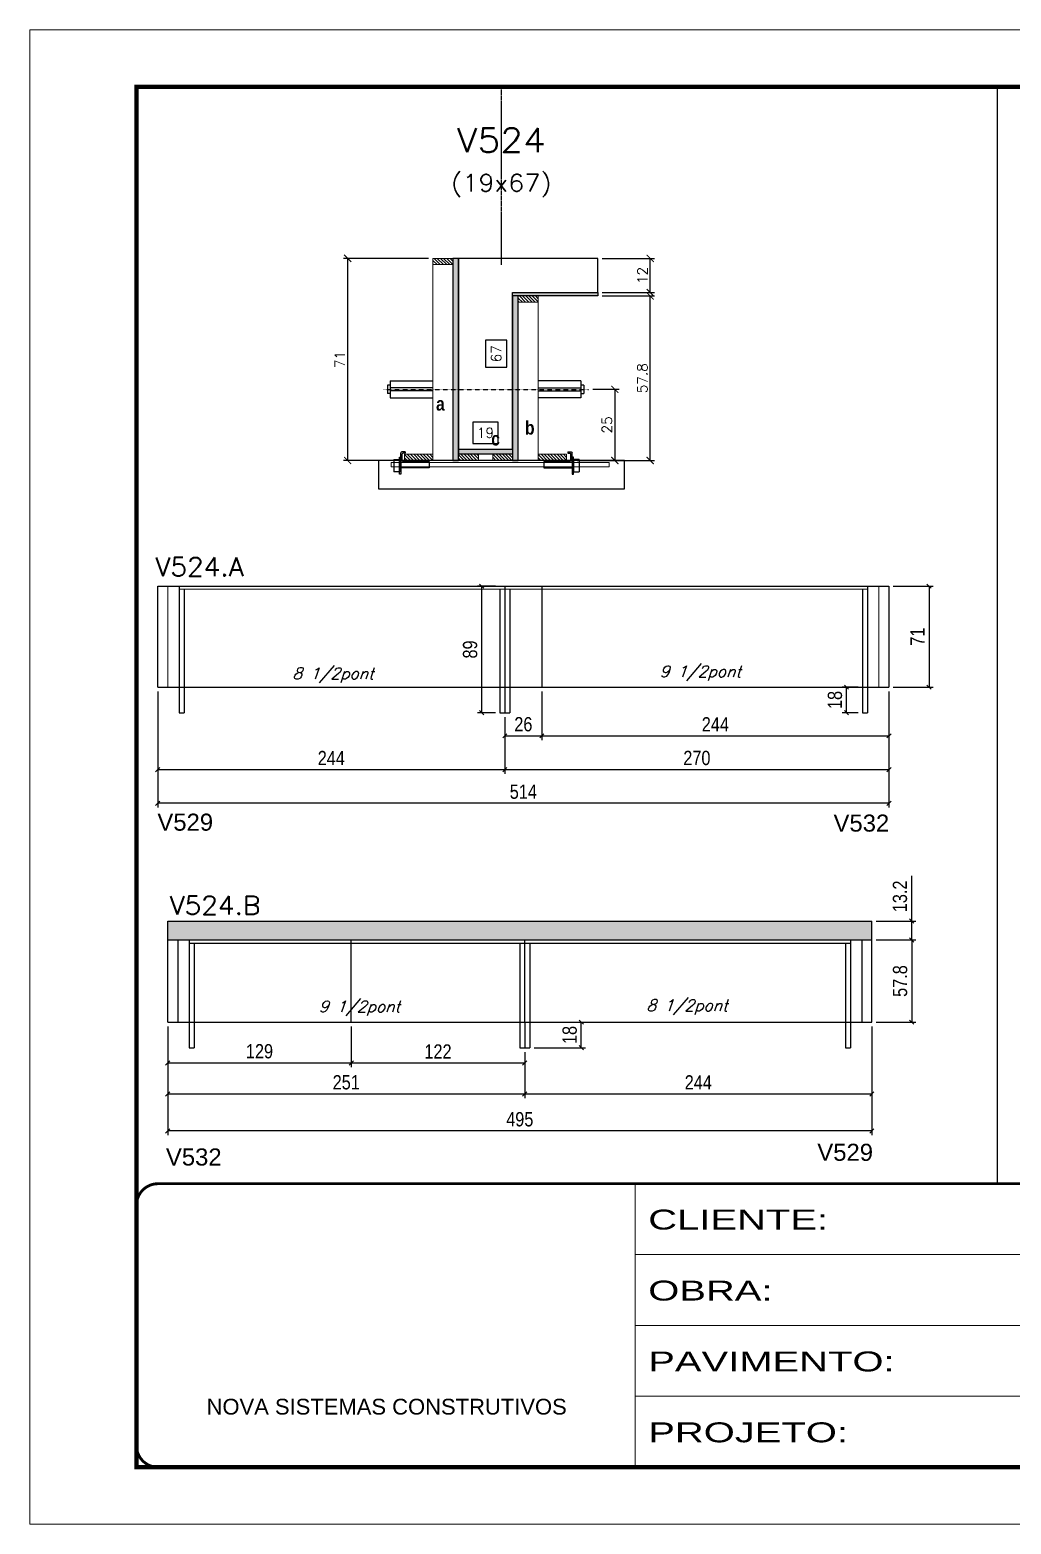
# Model space of a CAD drawing. Extents: x -21493 to -15213, y -12134 to 11887.
# Drawn here: x -18310 to -17620, y 3946 to 4996 of the extents above; entities that cross this region are included whole.
import ezdxf
from ezdxf.enums import TextEntityAlignment as Align

# ---------------------------------------------------------------- set-up
doc = ezdxf.new("R2010")
doc.units = 0
for name, pattern in [('CONTINUO', [0]), ('DASHED', [0.75, 0.5, -0.25]), ('HIDDEN', [0.375, 0.25, -0.125])]:
    doc.linetypes.add(name, pattern=pattern)
for name, color, linetype in [('5', 5, 'Continuous'), ('barrote', 251, 'Continuous'), ('COTA', 241, 'Continuous'), ('Cota Seção (2x)', 4, 'Continuous'), ('detalhes', 4, 'Continuous'), ('Painéis', 200, 'Continuous'), ('presilha', 1, 'Continuous'), ('SARR_2.2x7', 40, 'Continuous'), ('SARR_3.5x7', 81, 'Continuous'), ('TENSOR', 3, 'Continuous'), ('texto', 7, 'Continuous'), ('Texto de Titulo', 7, 'Continuous'), ('Texto Qtd Sarr', 242, 'Continuous')]:
    doc.layers.add(name, color=color, linetype=linetype)
for name, color, linetype, lineweight in [('CONCRETO', 251, 'Continuous', 25), ('Folhas', 255, 'Continuous', 9), ('Hachura', 251, 'Continuous', 9), ('Madeira', 126, 'Continuous', 18), ('Sarr 2.2x7', 40, 'Continuous', 9), ('SARRAFO DE PRESSAO', 251, 'DASHED', 9), ('SCO-___-LAJ', 2, 'Continuous', 0), ('Texto Seção', 7, 'Continuous', 15)]:
    doc.layers.add(name, color=color, linetype=linetype, lineweight=lineweight)
doc.styles.add('ARIAL', font='arial.ttf')
doc.styles.add('COTA TECNICA', font='techl___.ttf', dxfattribs={"height": 10})
doc.styles.add('REGUA-120', font='ROMANS.shx', dxfattribs={"height": 15})
doc.styles.add('Romans', font='romans.shx')
doc.styles.get("Standard").update_dxf_attribs({"font": 'arial.ttf'})
doc.styles.add('TECNICA', font='techb___.ttf', dxfattribs={"height": 10})
doc.styles.add('Tecnologia', font='')
doc.styles.get('Tecnologia').set_extended_font_data('Forgotten Futurist')
doc.dimstyles.new('Cota Seção (2x)', dxfattribs={"dimtxt": 7, "dimasz": 5, "dimexe": 3, "dimexo": 3, "dimgap": 2, "dimtad": 3, "dimdec": 1, "dimlfac": 0.5, "dimzin": 12, "dimdsep": 46, "dimtxsty": 'Romans', "dimblk": 'ARCHTICK', "dimcen": 0, "dimclrd": 4, "dimclre": 4, "dimclrt": 1, "dimadec": 1, "dimazin": 3, "dimtfac": 1, "dimtdec": 1, "dimtmove": 0, "dimatfit": 3, "dimldrblk": 'OBLIQUE', "dimfxl": 1, "dimtolj": 1, "dimtzin": 12, "dimarcsym": 0})
doc.dimstyles.new('Cota Seção interna', dxfattribs={"dimtxt": 7, "dimasz": 6, "dimexe": 0.18, "dimexo": 2, "dimgap": -4, "dimtad": 3, "dimdec": 1, "dimlfac": 0.5, "dimzin": 12, "dimdsep": 46, "dimtxsty": 'Romans', "dimblk": 'ARCHTICK', "dimcen": 0.09, "dimse1": 1, "dimse2": 1, "dimsd1": 1, "dimsd2": 1, "dimclrd": 180, "dimclre": 5, "dimclrt": 1, "dimadec": 0, "dimazin": 3, "dimtfac": 1, "dimtdec": 1, "dimtofl": 0, "dimtmove": 0, "dimatfit": 3, "dimldrblk": 'ARCHTICK', "dimfxl": 1, "dimtolj": 1, "dimtzin": 0, "dimarcsym": 0})
doc.dimstyles.new('PAINEL', dxfattribs={"dimtxt": 10, "dimasz": 3, "dimexe": 3, "dimexo": 3, "dimgap": 3, "dimtad": 1, "dimdec": 1, "dimzin": 12, "dimdsep": 46, "dimtxsty": 'COTA TECNICA', "dimblk1": 'OBLIQUE', "dimblk2": 'OBLIQUE', "dimsah": 1, "dimcen": 0.9, "dimclrd": 4, "dimclre": 4, "dimclrt": 240, "dimadec": 1, "dimazin": 3, "dimtfac": 1, "dimtdec": 1, "dimtmove": 0, "dimatfit": 3, "dimfxl": 1, "dimtolj": 1, "dimtzin": 12, "dimarcsym": 0})

# ---------------------------------------------------------------- blocks, each defined once
blk = doc.blocks.new('_ArchTick')
at = {"color": 0, "linetype": 'ByBlock', "const_width": 0.15}
blk.add_lwpolyline([(-0.5, -0.5), (0.5, 0.5)], dxfattribs=at)
blk = doc.blocks.new('*D273')
at = {"layer": 'COTA', "color": 4, "lineweight": -2, "transparency": 16777216}
for p, q in [((-17907.6, 4808.8), (-17870.8, 4808.8)), ((-17873.8, 4693.2), (-17873.8, 4808.8)), ((-17925.2, 4693.2), (-17870.8, 4693.2))]:
    blk.add_line(p, q, dxfattribs=at)
at = {"layer": 'Defpoints', "color": 0, "transparency": 16777216}
for p in [(-17910.6, 4808.8), (-17873.8, 4808.8), (-17928.2, 4693.2)]:
    blk.add_point(p, dxfattribs=at)
at = {"layer": 'COTA', "color": 4, "lineweight": -2, "transparency": 16777216, "xscale": 5, "yscale": 5, "zscale": 5}
for p, rotation in [((-17873.8, 4808.8), 90), ((-17873.8, 4693.2), 270)]:
    blk.add_blockref('_ArchTick', p, dxfattribs=dict(at, rotation=rotation))
at = {"layer": 'COTA', "color": 1, "transparency": 16777216, "insert": (-17879.3, 4751), "char_height": 7, "attachment_point": 5, "rotation": 90, "style": 'Romans'}
blk.add_mtext('\\A1;57.8', dxfattribs=at)
blk = doc.blocks.new('_Oblique')
at = {"color": 0, "linetype": 'ByBlock', "lineweight": -2}
blk.add_line((-0.5, -0.5), (0.5, 0.5), dxfattribs=at)
blk = doc.blocks.new('*D274')
at = {"layer": 'COTA', "color": 4, "lineweight": -2, "transparency": 16777216}
for p, q in [((-17907.6, 4835.2), (-17870.8, 4835.2)), ((-17873.8, 4811.2), (-17873.8, 4835.2)), ((-17907.6, 4811.2), (-17870.8, 4811.2))]:
    blk.add_line(p, q, dxfattribs=at)
at = {"layer": 'Defpoints', "color": 0, "transparency": 16777216}
for p in [(-17910.6, 4835.2), (-17873.8, 4835.2), (-17910.6, 4811.2)]:
    blk.add_point(p, dxfattribs=at)
at = {"layer": 'COTA', "color": 4, "lineweight": -2, "transparency": 16777216, "xscale": 5, "yscale": 5, "zscale": 5}
for p, rotation in [((-17873.8, 4835.2), 90), ((-17873.8, 4811.2), 270)]:
    blk.add_blockref('_ArchTick', p, dxfattribs=dict(at, rotation=rotation))
at = {"layer": 'COTA', "color": 1, "transparency": 16777216, "insert": (-17879.3, 4823.2), "char_height": 7, "attachment_point": 5, "rotation": 90, "style": 'Romans'}
blk.add_mtext('\\A1;12', dxfattribs=at)
blk = doc.blocks.new('*D275')
at = {"layer": 'Cota Seção (2x)', "color": 180, "lineweight": -2, "transparency": 16777216}
for p, q in [((-17974.6, 4777.7), (-17989.6, 4777.7)), ((-17989.6, 4777.7), (-17989.6, 4758.7)), ((-17974.6, 4758.7), (-17974.6, 4777.7)), ((-17989.6, 4758.7), (-17974.6, 4758.7))]:
    blk.add_line(p, q, dxfattribs=at)
at = {"layer": 'Defpoints', "color": 0, "transparency": 16777216}
for p in [(-17970.6, 4835.2), (-17970.6, 4835.2), (-17970.6, 4701.2)]:
    blk.add_point(p, dxfattribs=at)
at = {"layer": 'Cota Seção (2x)', "color": 1, "transparency": 16777216, "insert": (-17982.1, 4768.2), "char_height": 7, "attachment_point": 5, "rotation": 90, "style": 'Romans'}
blk.add_mtext('\\A1;67', dxfattribs=at)
blk = doc.blocks.new('PRESILHA METÁLICA 1')
at = {"layer": 'presilha'}
for p, q in [((7.5, 10.6), (7.5, 19.9)), ((12, 21), (8.6, 21)), ((9, 11.6), (9, 18.9)), ((12, 19.5), (9.6, 19.5)), ((12, 21), (12, 19.5)), ((0, 13), (6, 13)), ((0, 13), (0, 0)), ((6, 0), (0, 0)), ((6, 15.5), (7.5, 15.5)), ((6, -2.5), (6, 15.5)), ((6, 13), (6, 0)), ((7.5, 15.5), (7.5, -2.5)), ((37.5, 4.1), (7.5, 4.1)), ((37.5, 11), (9.6, 11)), ((37.5, 11), (37.5, 4.1)), ((7.5, -2.5), (6, -2.5))]:
    blk.add_line(p, q, dxfattribs=at)
for centre, radius, start, end in [((8.6, 19.9), 1.14, 90, 180), ((9.6, 18.9), 0.57, 90, 180), ((9.6, 11.6), 0.57, 180, 270)]:
    blk.add_arc(centre, radius, start, end, dxfattribs=at)
blk = doc.blocks.new('*D276')
at = {"layer": 'Cota Seção (2x)', "color": 180, "lineweight": -2, "transparency": 16777216}
for p, q in [((-17980.6, 4720.2), (-17998.6, 4720.2)), ((-17998.6, 4720.2), (-17998.6, 4705.2)), ((-17980.6, 4705.2), (-17980.6, 4720.2)), ((-17998.6, 4705.2), (-17980.6, 4705.2))]:
    blk.add_line(p, q, dxfattribs=at)
at = {"layer": 'Defpoints', "color": 0, "transparency": 16777216}
for p in [(-17970.6, 4701.2), (-18008.6, 4693.2), (-17970.6, 4693.2)]:
    blk.add_point(p, dxfattribs=at)
at = {"layer": 'Cota Seção (2x)', "color": 1, "transparency": 16777216, "insert": (-17989.6, 4712.7), "char_height": 7, "attachment_point": 5, "style": 'Romans'}
blk.add_mtext('\\A1;19', dxfattribs=at)
blk = doc.blocks.new('*D277')
at = {"layer": 'COTA', "color": 4, "lineweight": -2, "transparency": 16777216}
for p, q in [((-18029.6, 4835.2), (-18089.5, 4835.2)), ((-18086.5, 4835.2), (-18086.5, 4693.2)), ((-18029.6, 4693.2), (-18089.5, 4693.2))]:
    blk.add_line(p, q, dxfattribs=at)
at = {"layer": 'Defpoints', "color": 0, "transparency": 16777216}
for p in [(-18026.6, 4835.2), (-18086.5, 4693.2), (-18026.6, 4693.2)]:
    blk.add_point(p, dxfattribs=at)
at = {"layer": 'COTA', "color": 4, "lineweight": -2, "transparency": 16777216, "xscale": 5, "yscale": 5, "zscale": 5}
for p, rotation in [((-18086.5, 4835.2), 90), ((-18086.5, 4693.2), 270)]:
    blk.add_blockref('_ArchTick', p, dxfattribs=dict(at, rotation=rotation))
at = {"layer": 'COTA', "color": 1, "transparency": 16777216, "insert": (-18092, 4764.2), "char_height": 7, "attachment_point": 5, "rotation": 90, "style": 'Romans'}
blk.add_mtext('\\A1;71', dxfattribs=at)
blk = doc.blocks.new('*D278')
at = {"layer": 'COTA', "color": 4, "lineweight": -2, "transparency": 16777216}
for p, q in [((-17914.2, 4743.2), (-17895.7, 4743.2)), ((-17898.7, 4743.2), (-17898.7, 4693.2)), ((-17914.2, 4693.2), (-17895.7, 4693.2))]:
    blk.add_line(p, q, dxfattribs=at)
at = {"layer": 'Defpoints', "color": 0, "transparency": 16777216}
for p in [(-17917.2, 4743.2), (-17917.2, 4693.2), (-17898.7, 4693.2)]:
    blk.add_point(p, dxfattribs=at)
at = {"layer": 'COTA', "color": 4, "lineweight": -2, "transparency": 16777216, "xscale": 5, "yscale": 5, "zscale": 5}
for p, rotation in [((-17898.7, 4743.2), 90), ((-17898.7, 4693.2), 270)]:
    blk.add_blockref('_ArchTick', p, dxfattribs=dict(at, rotation=rotation))
at = {"layer": 'COTA', "color": 1, "transparency": 16777216, "insert": (-17904.2, 4718.2), "char_height": 7, "attachment_point": 5, "rotation": 90, "style": 'Romans'}
blk.add_mtext('\\A1;25', dxfattribs=at)
blk = doc.blocks.new('titulo1')
at = {"layer": 'Defpoints', "color": 252, "linetype": 'HIDDEN', "ltscale": 2}
blk.add_line((0, 0), (0, 125), dxfattribs=at)
at = {"layer": 'Defpoints', "style": 'Romans', "oblique": 15}
blk.add_attdef('FOLHA', text='', height=10, dxfattribs=at).set_placement((0, 15.6), align=Align.MIDDLE_CENTER)
at = {"layer": 'Texto Qtd Sarr', "color": 3, "style": 'Romans', "oblique": 15}
for tag, height, p in [('TITULO', 17, (0, 71.4)), ('SEÇÃO', 12, (0, 41.5))]:
    blk.add_attdef(tag, text='', height=height, dxfattribs=at).set_placement(p, align=Align.MIDDLE_CENTER)
blk = doc.blocks.new('*D876')
at = {"layer": 'COTA', "color": 4, "lineweight": -2, "ltscale": 25, "transparency": 16777216}
for p, q in [((-18220, 4530.9), (-18220, 4473)), ((-17976, 4512.9), (-17976, 4473)), ((-18220, 4476), (-17976, 4476))]:
    blk.add_line(p, q, dxfattribs=at)
at = {"layer": 'Defpoints', "color": 0, "ltscale": 25, "transparency": 16777216}
for p in [(-18220, 4533.9), (-17976, 4515.9), (-17976, 4476)]:
    blk.add_point(p, dxfattribs=at)
at = {"layer": 'COTA', "color": 4, "lineweight": -2, "ltscale": 25, "transparency": 16777216, "xscale": 3, "yscale": 3, "zscale": 3, "rotation": 180}
blk.add_blockref('_Oblique', (-18220, 4476), dxfattribs=at)
at = {"layer": 'COTA', "color": 4, "lineweight": -2, "ltscale": 25, "transparency": 16777216, "xscale": 3, "yscale": 3, "zscale": 3}
blk.add_blockref('_Oblique', (-17976, 4476), dxfattribs=at)
at = {"layer": 'COTA', "color": 240, "ltscale": 25, "transparency": 16777216, "insert": (-18098, 4484.1), "char_height": 10, "attachment_point": 5, "style": 'COTA TECNICA'}
blk.add_mtext('\\A1;244', dxfattribs=at)
blk = doc.blocks.new('*D877')
at = {"layer": 'COTA', "color": 4, "lineweight": -2, "ltscale": 25, "transparency": 16777216}
for p, q in [((-17706, 4530.9), (-17706, 4473)), ((-17976, 4512.9), (-17976, 4473)), ((-17976, 4476), (-17706, 4476))]:
    blk.add_line(p, q, dxfattribs=at)
at = {"layer": 'Defpoints', "color": 0, "ltscale": 25, "transparency": 16777216}
for p in [(-17706, 4533.9), (-17976, 4515.9), (-17706, 4476)]:
    blk.add_point(p, dxfattribs=at)
at = {"layer": 'COTA', "color": 4, "lineweight": -2, "ltscale": 25, "transparency": 16777216, "xscale": 3, "yscale": 3, "zscale": 3, "rotation": 180}
blk.add_blockref('_Oblique', (-17976, 4476), dxfattribs=at)
at = {"layer": 'COTA', "color": 4, "lineweight": -2, "ltscale": 25, "transparency": 16777216, "xscale": 3, "yscale": 3, "zscale": 3}
blk.add_blockref('_Oblique', (-17706, 4476), dxfattribs=at)
at = {"layer": 'COTA', "color": 240, "ltscale": 25, "transparency": 16777216, "insert": (-17841, 4484.1), "char_height": 10, "attachment_point": 5, "style": 'COTA TECNICA'}
blk.add_mtext('\\A1;270', dxfattribs=at)
blk = doc.blocks.new('*D878')
at = {"layer": 'COTA', "color": 4, "lineweight": -2, "ltscale": 25, "transparency": 16777216}
for p, q in [((-17703, 4604.9), (-17674.8, 4604.9)), ((-17677.8, 4604.9), (-17677.8, 4533.9)), ((-17703, 4533.9), (-17674.8, 4533.9))]:
    blk.add_line(p, q, dxfattribs=at)
at = {"layer": 'Defpoints', "color": 0, "ltscale": 25, "transparency": 16777216}
for p in [(-17706, 4604.9), (-17706, 4533.9), (-17677.8, 4533.9)]:
    blk.add_point(p, dxfattribs=at)
at = {"layer": 'COTA', "color": 4, "lineweight": -2, "ltscale": 25, "transparency": 16777216, "xscale": 3, "yscale": 3, "zscale": 3}
for p, rotation in [((-17677.8, 4604.9), 90), ((-17677.8, 4533.9), 270)]:
    blk.add_blockref('_Oblique', p, dxfattribs=dict(at, rotation=rotation))
at = {"layer": 'COTA', "color": 240, "ltscale": 25, "transparency": 16777216, "insert": (-17685.9, 4569.4), "char_height": 10, "attachment_point": 5, "rotation": 90, "style": 'COTA TECNICA'}
blk.add_mtext('\\A1;71', dxfattribs=at)
blk = doc.blocks.new('*D879')
at = {"layer": 'COTA', "color": 4, "lineweight": -2, "ltscale": 25, "transparency": 16777216}
for p, q in [((-18213, 4295.5), (-18213, 4219.1)), ((-17718, 4295.5), (-17718, 4219.1)), ((-17718, 4222.1), (-18213, 4222.1))]:
    blk.add_line(p, q, dxfattribs=at)
at = {"layer": 'Defpoints', "color": 0, "ltscale": 25, "transparency": 16777216}
for p in [(-18213, 4298.5), (-17718, 4298.5), (-18213, 4222.1)]:
    blk.add_point(p, dxfattribs=at)
at = {"layer": 'COTA', "color": 4, "lineweight": -2, "ltscale": 25, "transparency": 16777216, "xscale": 3, "yscale": 3, "zscale": 3, "rotation": 180}
blk.add_blockref('_Oblique', (-18213, 4222.1), dxfattribs=at)
at = {"layer": 'COTA', "color": 4, "lineweight": -2, "ltscale": 25, "transparency": 16777216, "xscale": 3, "yscale": 3, "zscale": 3}
blk.add_blockref('_Oblique', (-17718, 4222.1), dxfattribs=at)
at = {"layer": 'COTA', "color": 240, "ltscale": 25, "transparency": 16777216, "insert": (-17965.5, 4230.2), "char_height": 10, "attachment_point": 5, "style": 'COTA TECNICA'}
blk.add_mtext('\\A1;495', dxfattribs=at)
blk = doc.blocks.new('*D279')
at = {"layer": 'COTA', "color": 4, "lineweight": -2, "ltscale": 25, "transparency": 16777216}
for p, q in [((-18213, 4295.5), (-18213, 4245.1)), ((-17962, 4277.5), (-17962, 4245.1)), ((-18213, 4248.1), (-17962, 4248.1))]:
    blk.add_line(p, q, dxfattribs=at)
at = {"layer": 'Defpoints', "color": 0, "ltscale": 25, "transparency": 16777216}
for p in [(-18213, 4298.5), (-17962, 4280.5), (-17962, 4248.1)]:
    blk.add_point(p, dxfattribs=at)
at = {"layer": 'COTA', "color": 4, "lineweight": -2, "ltscale": 25, "transparency": 16777216, "xscale": 3, "yscale": 3, "zscale": 3, "rotation": 180}
blk.add_blockref('_Oblique', (-18213, 4248.1), dxfattribs=at)
at = {"layer": 'COTA', "color": 4, "lineweight": -2, "ltscale": 25, "transparency": 16777216, "xscale": 3, "yscale": 3, "zscale": 3}
blk.add_blockref('_Oblique', (-17962, 4248.1), dxfattribs=at)
at = {"layer": 'COTA', "color": 240, "ltscale": 25, "transparency": 16777216, "insert": (-18087.5, 4256.2), "char_height": 10, "attachment_point": 5, "style": 'COTA TECNICA'}
blk.add_mtext('\\A1;251', dxfattribs=at)
blk = doc.blocks.new('*D280')
at = {"layer": 'COTA', "color": 4, "lineweight": -2, "ltscale": 25, "transparency": 16777216}
for p, q in [((-17718, 4295.5), (-17718, 4245.1)), ((-17962, 4277.5), (-17962, 4245.1)), ((-17962, 4248.1), (-17718, 4248.1))]:
    blk.add_line(p, q, dxfattribs=at)
at = {"layer": 'Defpoints', "color": 0, "ltscale": 25, "transparency": 16777216}
for p in [(-17718, 4298.5), (-17962, 4280.5), (-17718, 4248.1)]:
    blk.add_point(p, dxfattribs=at)
at = {"layer": 'COTA', "color": 4, "lineweight": -2, "ltscale": 25, "transparency": 16777216, "xscale": 3, "yscale": 3, "zscale": 3, "rotation": 180}
blk.add_blockref('_Oblique', (-17962, 4248.1), dxfattribs=at)
at = {"layer": 'COTA', "color": 4, "lineweight": -2, "ltscale": 25, "transparency": 16777216, "xscale": 3, "yscale": 3, "zscale": 3}
blk.add_blockref('_Oblique', (-17718, 4248.1), dxfattribs=at)
at = {"layer": 'COTA', "color": 240, "ltscale": 25, "transparency": 16777216, "insert": (-17840, 4256.2), "char_height": 10, "attachment_point": 5, "style": 'COTA TECNICA'}
blk.add_mtext('\\A1;244', dxfattribs=at)
blk = doc.blocks.new('*D880')
at = {"layer": 'COTA', "color": 4, "lineweight": -2, "ltscale": 25, "transparency": 16777216}
for p, q in [((-17715, 4356.3), (-17687, 4356.3)), ((-17690, 4356.3), (-17690, 4298.5)), ((-17715, 4298.5), (-17687, 4298.5))]:
    blk.add_line(p, q, dxfattribs=at)
at = {"layer": 'Defpoints', "color": 0, "ltscale": 25, "transparency": 16777216}
for p in [(-17718, 4356.3), (-17718, 4298.5), (-17690, 4298.5)]:
    blk.add_point(p, dxfattribs=at)
at = {"layer": 'COTA', "color": 4, "lineweight": -2, "ltscale": 25, "transparency": 16777216, "xscale": 3, "yscale": 3, "zscale": 3}
for p, rotation in [((-17690, 4356.3), 90), ((-17690, 4298.5), 270)]:
    blk.add_blockref('_Oblique', p, dxfattribs=dict(at, rotation=rotation))
at = {"layer": 'COTA', "color": 240, "ltscale": 25, "transparency": 16777216, "insert": (-17698.1, 4327.4), "char_height": 10, "attachment_point": 5, "rotation": 90, "style": 'COTA TECNICA'}
blk.add_mtext('\\A1;57.8', dxfattribs=at)
blk = doc.blocks.new('*D881')
at = {"layer": 'COTA', "color": 4, "lineweight": -2, "ltscale": 25, "transparency": 16777216}
for p, q in [((-17690, 4369.5), (-17690, 4401.3)), ((-17715, 4369.5), (-17687, 4369.5)), ((-17690, 4356.3), (-17690, 4369.5)), ((-17715, 4356.3), (-17687, 4356.3))]:
    blk.add_line(p, q, dxfattribs=at)
at = {"layer": 'Defpoints', "color": 0, "ltscale": 25, "transparency": 16777216}
for p in [(-17718, 4369.5), (-17690, 4369.5), (-17718, 4356.3)]:
    blk.add_point(p, dxfattribs=at)
at = {"layer": 'COTA', "color": 4, "lineweight": -2, "ltscale": 25, "transparency": 16777216, "xscale": 3, "yscale": 3, "zscale": 3}
for p, rotation in [((-17690, 4369.5), 90), ((-17690, 4356.3), 270)]:
    blk.add_blockref('_Oblique', p, dxfattribs=dict(at, rotation=rotation))
at = {"layer": 'COTA', "color": 240, "ltscale": 25, "transparency": 16777216, "insert": (-17698.2, 4386.9), "char_height": 10, "attachment_point": 5, "rotation": 90, "style": 'COTA TECNICA'}
blk.add_mtext('\\A1;13.2', dxfattribs=at)
blk = doc.blocks.new('*D882')
at = {"layer": 'COTA', "color": 4, "lineweight": -2, "ltscale": 25, "transparency": 16777216}
for p, q in [((-18213, 4295.5), (-18213, 4266.9)), ((-18084, 4295.5), (-18084, 4266.9)), ((-18213, 4269.9), (-18084, 4269.9))]:
    blk.add_line(p, q, dxfattribs=at)
at = {"layer": 'Defpoints', "color": 0, "ltscale": 25, "transparency": 16777216}
for p in [(-18213, 4298.5), (-18084, 4298.5), (-18084, 4269.9)]:
    blk.add_point(p, dxfattribs=at)
at = {"layer": 'COTA', "color": 4, "lineweight": -2, "ltscale": 25, "transparency": 16777216, "xscale": 3, "yscale": 3, "zscale": 3, "rotation": 180}
blk.add_blockref('_Oblique', (-18213, 4269.9), dxfattribs=at)
at = {"layer": 'COTA', "color": 4, "lineweight": -2, "ltscale": 25, "transparency": 16777216, "xscale": 3, "yscale": 3, "zscale": 3}
blk.add_blockref('_Oblique', (-18084, 4269.9), dxfattribs=at)
at = {"layer": 'COTA', "color": 240, "ltscale": 25, "transparency": 16777216, "insert": (-18148.5, 4278), "char_height": 10, "attachment_point": 5, "style": 'COTA TECNICA'}
blk.add_mtext('\\A1;129', dxfattribs=at)
blk = doc.blocks.new('*D281')
at = {"layer": 'COTA', "color": 4, "lineweight": -2, "ltscale": 25, "transparency": 16777216}
for p, q in [((-18084, 4295.5), (-18084, 4266.9)), ((-17962, 4277.5), (-17962, 4266.9)), ((-18084, 4269.9), (-17962, 4269.9))]:
    blk.add_line(p, q, dxfattribs=at)
at = {"layer": 'Defpoints', "color": 0, "ltscale": 25, "transparency": 16777216}
for p in [(-18084, 4298.5), (-17962, 4280.5), (-17962, 4269.9)]:
    blk.add_point(p, dxfattribs=at)
at = {"layer": 'COTA', "color": 4, "lineweight": -2, "ltscale": 25, "transparency": 16777216, "xscale": 3, "yscale": 3, "zscale": 3, "rotation": 180}
blk.add_blockref('_Oblique', (-18084, 4269.9), dxfattribs=at)
at = {"layer": 'COTA', "color": 4, "lineweight": -2, "ltscale": 25, "transparency": 16777216, "xscale": 3, "yscale": 3, "zscale": 3}
blk.add_blockref('_Oblique', (-17962, 4269.9), dxfattribs=at)
at = {"layer": 'COTA', "color": 240, "ltscale": 25, "transparency": 16777216, "insert": (-18023, 4277.9), "char_height": 10, "attachment_point": 5, "style": 'COTA TECNICA'}
blk.add_mtext('\\A1;122', dxfattribs=at)
blk = doc.blocks.new('*D883')
at = {"layer": 'COTA', "color": 4, "lineweight": -2, "ltscale": 25, "transparency": 16777216}
for p, q in [((-18220, 4530.9), (-18220, 4449.3)), ((-17706, 4530.9), (-17706, 4449.3)), ((-17706, 4452.3), (-18220, 4452.3))]:
    blk.add_line(p, q, dxfattribs=at)
at = {"layer": 'Defpoints', "color": 0, "ltscale": 25, "transparency": 16777216}
for p in [(-18220, 4533.9), (-17706, 4533.9), (-18220, 4452.3)]:
    blk.add_point(p, dxfattribs=at)
at = {"layer": 'COTA', "color": 4, "lineweight": -2, "ltscale": 25, "transparency": 16777216, "xscale": 3, "yscale": 3, "zscale": 3, "rotation": 180}
blk.add_blockref('_Oblique', (-18220, 4452.3), dxfattribs=at)
at = {"layer": 'COTA', "color": 4, "lineweight": -2, "ltscale": 25, "transparency": 16777216, "xscale": 3, "yscale": 3, "zscale": 3}
blk.add_blockref('_Oblique', (-17706, 4452.3), dxfattribs=at)
at = {"layer": 'COTA', "color": 240, "ltscale": 25, "transparency": 16777216, "insert": (-17963, 4460.4), "char_height": 10, "attachment_point": 5, "style": 'COTA TECNICA'}
blk.add_mtext('\\A1;514', dxfattribs=at)
blk = doc.blocks.new('*D884')
at = {"layer": 'COTA', "color": 4, "lineweight": -2, "ltscale": 25, "transparency": 16777216}
for p, q in [((-17950, 4530.9), (-17950, 4496.7)), ((-17976, 4512.9), (-17976, 4496.7)), ((-17976, 4499.7), (-17950, 4499.7))]:
    blk.add_line(p, q, dxfattribs=at)
at = {"layer": 'Defpoints', "color": 0, "ltscale": 25, "transparency": 16777216}
for p in [(-17950, 4533.9), (-17976, 4515.9), (-17950, 4499.7)]:
    blk.add_point(p, dxfattribs=at)
at = {"layer": 'COTA', "color": 4, "lineweight": -2, "ltscale": 25, "transparency": 16777216, "xscale": 3, "yscale": 3, "zscale": 3, "rotation": 180}
blk.add_blockref('_Oblique', (-17976, 4499.7), dxfattribs=at)
at = {"layer": 'COTA', "color": 4, "lineweight": -2, "ltscale": 25, "transparency": 16777216, "xscale": 3, "yscale": 3, "zscale": 3}
blk.add_blockref('_Oblique', (-17950, 4499.7), dxfattribs=at)
at = {"layer": 'COTA', "color": 240, "ltscale": 25, "transparency": 16777216, "insert": (-17963, 4507.8), "char_height": 10, "attachment_point": 5, "style": 'COTA TECNICA'}
blk.add_mtext('\\A1;26', dxfattribs=at)
blk = doc.blocks.new('*D885')
at = {"layer": 'COTA', "color": 4, "lineweight": -2, "ltscale": 25, "transparency": 16777216}
for p, q in [((-17950, 4530.9), (-17950, 4496.7)), ((-17706, 4530.9), (-17706, 4496.7)), ((-17950, 4499.7), (-17706, 4499.7))]:
    blk.add_line(p, q, dxfattribs=at)
at = {"layer": 'Defpoints', "color": 0, "ltscale": 25, "transparency": 16777216}
for p in [(-17950, 4533.9), (-17706, 4533.9), (-17706, 4499.7)]:
    blk.add_point(p, dxfattribs=at)
at = {"layer": 'COTA', "color": 4, "lineweight": -2, "ltscale": 25, "transparency": 16777216, "xscale": 3, "yscale": 3, "zscale": 3, "rotation": 180}
blk.add_blockref('_Oblique', (-17950, 4499.7), dxfattribs=at)
at = {"layer": 'COTA', "color": 4, "lineweight": -2, "ltscale": 25, "transparency": 16777216, "xscale": 3, "yscale": 3, "zscale": 3}
blk.add_blockref('_Oblique', (-17706, 4499.7), dxfattribs=at)
at = {"layer": 'COTA', "color": 240, "ltscale": 25, "transparency": 16777216, "insert": (-17828, 4507.8), "char_height": 10, "attachment_point": 5, "style": 'COTA TECNICA'}
blk.add_mtext('\\A1;244', dxfattribs=at)
blk = doc.blocks.new('*D886')
at = {"layer": 'COTA', "color": 4, "lineweight": -2, "ltscale": 25, "transparency": 16777216}
for p, q in [((-17982.5, 4604.9), (-17995.3, 4604.9)), ((-17992.3, 4604.9), (-17992.3, 4515.9)), ((-17982.5, 4515.9), (-17995.3, 4515.9))]:
    blk.add_line(p, q, dxfattribs=at)
at = {"layer": 'Defpoints', "color": 0, "ltscale": 25, "transparency": 16777216}
for p in [(-17979.5, 4604.9), (-17992.3, 4515.9), (-17979.5, 4515.9)]:
    blk.add_point(p, dxfattribs=at)
at = {"layer": 'COTA', "color": 4, "lineweight": -2, "ltscale": 25, "transparency": 16777216, "xscale": 3, "yscale": 3, "zscale": 3}
for p, rotation in [((-17992.3, 4604.9), 90), ((-17992.3, 4515.9), 270)]:
    blk.add_blockref('_Oblique', p, dxfattribs=dict(at, rotation=rotation))
at = {"layer": 'COTA', "color": 240, "ltscale": 25, "transparency": 16777216, "insert": (-18000.4, 4560.4), "char_height": 10, "attachment_point": 5, "rotation": 90, "style": 'COTA TECNICA'}
blk.add_mtext('\\A1;89', dxfattribs=at)
blk = doc.blocks.new('*D887')
at = {"layer": 'COTA', "color": 4, "lineweight": -2, "ltscale": 25, "transparency": 16777216}
for p, q in [((-17727.5, 4533.9), (-17738.8, 4533.9)), ((-17735.8, 4515.9), (-17735.8, 4533.9)), ((-17727.5, 4515.9), (-17738.8, 4515.9))]:
    blk.add_line(p, q, dxfattribs=at)
at = {"layer": 'Defpoints', "color": 0, "ltscale": 25, "transparency": 16777216}
for p in [(-17735.8, 4533.9), (-17724.5, 4533.9), (-17724.5, 4515.9)]:
    blk.add_point(p, dxfattribs=at)
at = {"layer": 'COTA', "color": 4, "lineweight": -2, "ltscale": 25, "transparency": 16777216, "xscale": 3, "yscale": 3, "zscale": 3}
for p, rotation in [((-17735.8, 4533.9), 90), ((-17735.8, 4515.9), 270)]:
    blk.add_blockref('_Oblique', p, dxfattribs=dict(at, rotation=rotation))
at = {"layer": 'COTA', "color": 240, "ltscale": 25, "transparency": 16777216, "insert": (-17743.9, 4524.9), "char_height": 10, "attachment_point": 5, "rotation": 90, "style": 'COTA TECNICA'}
blk.add_mtext('\\A1;18', dxfattribs=at)
blk = doc.blocks.new('*D888')
at = {"layer": 'COTA', "color": 4, "lineweight": -2, "ltscale": 25, "transparency": 16777216}
for p, q in [((-17955.5, 4298.5), (-17919.3, 4298.5)), ((-17922.3, 4280.5), (-17922.3, 4298.5)), ((-17955.5, 4280.5), (-17919.3, 4280.5))]:
    blk.add_line(p, q, dxfattribs=at)
at = {"layer": 'Defpoints', "color": 0, "ltscale": 25, "transparency": 16777216}
for p in [(-17958.5, 4298.5), (-17922.3, 4298.5), (-17958.5, 4280.5)]:
    blk.add_point(p, dxfattribs=at)
at = {"layer": 'COTA', "color": 4, "lineweight": -2, "ltscale": 25, "transparency": 16777216, "xscale": 3, "yscale": 3, "zscale": 3}
for p, rotation in [((-17922.3, 4298.5), 90), ((-17922.3, 4280.5), 270)]:
    blk.add_blockref('_Oblique', p, dxfattribs=dict(at, rotation=rotation))
at = {"layer": 'COTA', "color": 240, "ltscale": 25, "transparency": 16777216, "insert": (-17930.4, 4289.5), "char_height": 10, "attachment_point": 5, "rotation": 90, "style": 'COTA TECNICA'}
blk.add_mtext('\\A1;18', dxfattribs=at)
blk = doc.blocks.new('9999999999')
at = {"color": 30, "linetype": 'CONTINUO'}
for p, q in [((98564.6, 34230.2), (98564.6, 34429.4)), ((98564.6, 34379.6), (99584, 34379.6)), ((98564.6, 34329.8), (99488, 34329.8)), ((98564.6, 34280), (99488, 34280))]:
    blk.add_line(p, q, dxfattribs=at)
at = {"color": 30, "linetype": 'CONTINUO', "const_width": 2}
blk.add_lwpolyline([(99584, 34230.2), (99584, 34414.4, 0.414214), (99569, 34429.4), (98229, 34429.4, 0.414214), (98214, 34414.4), (98214, 34245.2, 0.414214), (98229, 34230.2), (99584, 34230.2)], format="xyb", dxfattribs=at)
at = {"layer": 'Folhas'}
blk.add_lwpolyline([(98139, 34190.2), (99624, 34190.2), (99624, 35240.2), (98139, 35240.2)], close=True, dxfattribs=at)
at = {"layer": 'Folhas', "color": 30, "const_width": 3}
blk.add_lwpolyline([(98214, 34230.2), (99584, 34230.2), (99584, 35200.2), (98214, 35200.2)], close=True, dxfattribs=at)
at = {"color": 7, "linetype": 'Continuous', "ltscale": 5, "style": 'ARIAL'}
blk.add_text('NOVA SISTEMAS CONSTRUTIVOS', height=11.059, dxfattribs=at).set_placement((98263.2, 34267.2))
at = {"layer": 'Folhas', "color": 7, "style": 'Tecnologia', "width": 1.5}
for s, p in [('CLIENTE:', (98573.7, 34397.2)), ('OBRA:', (98573.7, 34347.3)), ('PAVIMENTO:', (98573.7, 34297.5)), ('PROJETO:', (98573.7, 34247.7))]:
    blk.add_text(s, height=14, dxfattribs=at).set_placement(p)

msp = doc.modelspace()

# ---------------------------------------------------------------- hatches: boundary and pattern name
at = {"layer": 'COTA', "ltscale": 25}
h = msp.add_hatch(dxfattribs=at)
h.set_pattern_fill('AR-CONC', color=256, scale=0.03)
h.set_pattern_definition([(50, (-157534.0027, -15894.5406), (5.46554007, -0.47817257), [0.5715, -6.2865]), (355, (-157534.0027, -15894.5406), (-1.05730264, 5.73170536), [0.4572, -5.02921753]), (100.4514447, (-157533.547, -15894.5804), (4.40823741, 5.25353256), [0.48570026, -5.34270734]), (46.1842, (-157534.003, -15893.0166), (8.13237123, -1.26126984), [0.85725, -9.42975]), (96.6355576, (-157533.325, -15893.122), (7.122124, 7.42278374), [0.7285507, -8.01406824]), (351.184151, (-157534.003, -15893.0166), (7.122124, 7.42278374), [0.685799, -7.54379196]), (21, (-157533.2407, -15893.3976), (4.54843174, -3.06795595), [0.5715, -6.2865]), (326, (-157533.2407, -15893.3976), (1.85406085, 5.52563898), [0.4572, -5.0292]), (71.451445, (-157532.8617, -15893.653), (6.40249258, 2.45768307), [0.48570026, -5.34269813]), (37.5, (-157534.0027, -15894.5406), (0.092658098, 2.536651166), [0, -4.96824, 0, -5.1054, 0, -5.04825]), (7.5, (-157534.0027, -15894.5406), (2.004589875, 3.005417245), [0, -2.91084, 0, -4.85394, 0, -1.92405]), (327.5, (-157535.702, -15894.5406), (4.067717855, -0.17186232), [0, -1.905, 0, -5.9436, 0, -7.8867]), (317.5, (-157536.464, -15894.5406), (4.44387544, 0.76279473), [0, -2.4765, 0, -3.94716, 0, -5.6007])])
h.paths.add_polyline_path([(-18212.98, 4369.53), (-18212.98, 4356.33), (-17717.96, 4356.33), (-17717.96, 4369.53)])
at = {"layer": 'Hachura'}
h = msp.add_hatch(dxfattribs=at)
h.set_pattern_fill('ANSI31', color=256, scale=0.5, angle=270, style=0)
h.set_pattern_definition([(315, (4879.2671, -3472.4235), (1.12253202, 1.12253202), [])])
h.paths.add_polyline_path([(-18026.55, 4830.82), (-18026.55, 4835.22), (-18012.55, 4835.22), (-18012.55, 4830.82)])
h = msp.add_hatch(color=256, dxfattribs=at)
h.dxf.hatch_style = 1
h.paths.add_polyline_path([(-18008.55, 4835.22), (-18012.55, 4835.22), (-18012.55, 4693.22), (-18008.55, 4693.22)])
h = msp.add_hatch(color=256, dxfattribs=at)
h.dxf.hatch_style = 1
h.paths.add_polyline_path([(-17970.55, 4808.82), (-17970.55, 4811.22), (-17910.55, 4811.22), (-17910.55, 4808.82)])
h = msp.add_hatch(color=256, dxfattribs=at)
h.dxf.hatch_style = 1
h.paths.add_polyline_path([(-17966.55, 4808.82), (-17970.55, 4808.82), (-17970.55, 4693.22), (-17966.55, 4693.22)])
h = msp.add_hatch(dxfattribs=at)
h.set_pattern_fill('ANSI31', color=256, scale=0.5, angle=270, style=0)
h.set_pattern_definition([(315, (4939.2671, -3498.8235), (1.12253202, 1.12253202), [])])
h.paths.add_polyline_path([(-17966.55, 4804.42), (-17966.55, 4808.82), (-17952.55, 4808.82), (-17952.55, 4804.42)])
h = msp.add_hatch(dxfattribs=at)
h.set_pattern_fill('ANSI31', color=256, scale=0.5, angle=270, style=0)
h.set_pattern_definition([(315, (4845.2671, -3536.4235), (1.12253202, 1.12253202), [])])
h.paths.add_polyline_path([(-18026.55, 4693.22), (-18026.55, 4697.62), (-18046.55, 4697.62), (-18046.55, 4693.22)])
h = msp.add_hatch(color=256, dxfattribs=at)
h.dxf.hatch_style = 1
h.paths.add_polyline_path([(-18008.55, 4697.62), (-18008.55, 4701.22), (-17970.55, 4701.22), (-17970.55, 4697.62)])
h = msp.add_hatch(dxfattribs=at)
h.set_pattern_fill('ANSI31', color=256, scale=0.5, angle=270, style=0)
h.set_pattern_definition([(315, (4948.0692, -3536.4235), (1.12253202, 1.12253202), [])])
h.paths.add_polyline_path([(-18008.55, 4693.22), (-18008.55, 4697.62), (-17994.55, 4697.62), (-17994.55, 4693.22)])
h = msp.add_hatch(dxfattribs=at)
h.set_pattern_fill('ANSI31', color=256, scale=0.5, angle=270, style=0)
h.set_pattern_definition([(315, (4948.0671, -3536.4235), (1.12253202, 1.12253202), [])])
h.paths.add_polyline_path([(-17970.55, 4693.22), (-17970.55, 4697.62), (-17984.55, 4697.62), (-17984.55, 4693.22)])
h = msp.add_hatch(dxfattribs=at)
h.set_pattern_fill('ANSI31', color=256, scale=0.5, angle=270, style=0)
h.set_pattern_definition([(315, (4939.2671, -3536.4235), (1.12253202, 1.12253202), [])])
h.paths.add_polyline_path([(-17932.55, 4693.22), (-17932.55, 4697.62), (-17952.55, 4697.62), (-17952.55, 4693.22)])

# ---------------------------------------------------------------- linework, layer by layer
at = {"ltscale": 3}
for p, q in [((-18058.55, 4746.19), (-18058.55, 4740.19)), ((-18056.55, 4746.19), (-18058.55, 4746.19)), ((-18056.55, 4749.19), (-18056.55, 4737.19)), ((-18056.55, 4749.19), (-18026.55, 4749.19)), ((-17922.55, 4749.19), (-17952.55, 4749.19)), ((-17922.55, 4749.19), (-17922.55, 4737.19)), ((-17920.55, 4746.19), (-17922.55, 4746.19)), ((-17920.55, 4746.19), (-17920.55, 4740.19)), ((-18056.55, 4740.19), (-18058.55, 4740.19)), ((-18026.55, 4744.19), (-18056.55, 4744.19)), ((-18026.55, 4742.19), (-18056.55, 4742.19)), ((-18056.55, 4737.19), (-18026.55, 4737.19)), ((-17952.55, 4744.19), (-17922.55, 4744.19)), ((-17952.55, 4742.19), (-17922.55, 4742.19)), ((-17922.55, 4737.19), (-17952.55, 4737.19)), ((-17922.55, 4740.19), (-17920.55, 4740.19))]:
    msp.add_line(p, q, dxfattribs=at)
at = {"layer": 'barrote'}
msp.add_lwpolyline([(-18064.92, 4673.22), (-17891.95, 4673.22), (-17891.95, 4693.22), (-18064.92, 4693.22)], close=True, dxfattribs=at)
at = {"layer": 'CONCRETO'}
msp.add_lwpolyline([(-17970.55, 4811.22), (-17910.55, 4811.22), (-17910.55, 4835.22), (-18008.55, 4835.22), (-18008.55, 4697.62), (-18008.55, 4697.62), (-18008.55, 4701.22), (-17970.55, 4701.22)], close=True, dxfattribs=at)
at = {"layer": 'COTA', "linetype": 'ByBlock'}
for p, q in [((-17629.78, 4955.78), (-17629.78, 4185.03)), ((-18212.98, 4369.53), (-17717.96, 4369.53)), ((-18212.98, 4356.33), (-18212.98, 4369.53)), ((-17717.96, 4356.33), (-17717.96, 4369.53))]:
    msp.add_line(p, q, dxfattribs=at)
at = {"layer": 'Madeira'}
for points in [[(-18026.55, 4830.82), (-18026.55, 4835.22), (-18012.55, 4835.22), (-18012.55, 4830.82)], [(-18026.55, 4835.22), (-18012.55, 4835.22), (-18012.55, 4693.22), (-18026.55, 4693.22)], [(-17966.55, 4804.42), (-17966.55, 4808.82), (-17952.55, 4808.82), (-17952.55, 4804.42)], [(-17966.55, 4808.82), (-17952.55, 4808.82), (-17952.55, 4693.22), (-17966.55, 4693.22)], [(-18026.55, 4693.22), (-18026.55, 4697.62), (-18046.55, 4697.62), (-18046.55, 4693.22)], [(-18008.55, 4693.22), (-18008.55, 4697.62), (-17994.55, 4697.62), (-17994.55, 4693.22)], [(-17970.55, 4693.22), (-17970.55, 4697.62), (-17984.55, 4697.62), (-17984.55, 4693.22)], [(-17932.55, 4693.22), (-17932.55, 4697.62), (-17952.55, 4697.62), (-17952.55, 4693.22)]]:
    msp.add_lwpolyline(points, close=True, dxfattribs=at)
at = {"layer": 'Painéis'}
for p, q in [((-18220.03, 4604.94), (-17706.03, 4604.94)), ((-18220.03, 4533.94), (-18220.03, 4604.94)), ((-17706.03, 4604.94), (-17706.03, 4533.94)), ((-18220.03, 4533.94), (-17706.03, 4533.94)), ((-18212.98, 4356.33), (-17717.96, 4356.33)), ((-18212.98, 4298.53), (-17717.96, 4298.53))]:
    msp.add_line(p, q, dxfattribs=at)
at = {"layer": 'Painéis', "ltscale": 25}
for p, q in [((-17976.03, 4604.94), (-17976.03, 4533.94)), ((-17950.03, 4604.94), (-17950.03, 4533.94)), ((-18220.03, 4533.94), (-18220.03, 4533.94)), ((-18212.98, 4298.53), (-18212.98, 4356.33)), ((-18083.98, 4298.53), (-18083.98, 4356.33)), ((-17961.98, 4298.53), (-17961.98, 4356.33)), ((-17717.96, 4298.53), (-17717.96, 4356.33)), ((-18212.98, 4298.53), (-18212.98, 4298.53))]:
    msp.add_line(p, q, dxfattribs=at)
at = {"layer": 'Painéis'}
for points in [[(-18008.55, 4835.22), (-18012.55, 4835.22), (-18012.55, 4693.22), (-18008.55, 4693.22)], [(-17970.55, 4808.82), (-17970.55, 4811.22), (-17910.55, 4811.22), (-17910.55, 4808.82)], [(-17966.55, 4808.82), (-17970.55, 4808.82), (-17970.55, 4693.22), (-17966.55, 4693.22)], [(-18008.55, 4697.62), (-18008.55, 4701.22), (-17970.55, 4701.22), (-17970.55, 4697.62)]]:
    msp.add_lwpolyline(points, close=True, dxfattribs=at)
at = {"layer": 'Sarr 2.2x7'}
for p, q in [((-18213.03, 4604.94), (-18213.03, 4533.94)), ((-18205.03, 4602.74), (-17721.03, 4602.74)), ((-17713.03, 4604.94), (-17713.03, 4533.94))]:
    msp.add_line(p, q, dxfattribs=at)
at = {"layer": 'SARR_2.2x7', "linetype": 'Continuous'}
for p, q in [((-18205.98, 4356.33), (-18205.98, 4298.53)), ((-18197.98, 4354.13), (-17732.96, 4354.13)), ((-17724.96, 4356.33), (-17724.96, 4298.53))]:
    msp.add_line(p, q, dxfattribs=at)
at = {"layer": 'SARR_3.5x7'}
for p, q in [((-18205.03, 4604.94), (-18205.03, 4515.94)), ((-18201.53, 4602.74), (-18201.53, 4515.94)), ((-17979.53, 4602.74), (-17979.53, 4515.94)), ((-17972.53, 4602.74), (-17972.53, 4515.94)), ((-17724.53, 4602.74), (-17724.53, 4515.94)), ((-17721.03, 4604.94), (-17721.03, 4515.94)), ((-17976.03, 4533.94), (-17976.03, 4515.94)), ((-18205.03, 4515.94), (-18201.53, 4515.94)), ((-17979.53, 4515.94), (-17976.03, 4515.94)), ((-17976.03, 4515.94), (-17972.53, 4515.94)), ((-17724.53, 4515.94), (-17721.03, 4515.94)), ((-18197.98, 4356.33), (-18197.98, 4280.53)), ((-18194.48, 4354.13), (-18194.48, 4280.53)), ((-17965.48, 4354.13), (-17965.48, 4280.53)), ((-17958.48, 4354.13), (-17958.48, 4280.53)), ((-17736.46, 4354.13), (-17736.46, 4280.53)), ((-17732.96, 4356.33), (-17732.96, 4280.53)), ((-17961.98, 4298.53), (-17961.98, 4280.53)), ((-18197.98, 4280.53), (-18194.48, 4280.53)), ((-17965.48, 4280.53), (-17961.98, 4280.53)), ((-17961.98, 4280.53), (-17958.48, 4280.53)), ((-17736.46, 4280.53), (-17732.96, 4280.53))]:
    msp.add_line(p, q, dxfattribs=at)
at = {"layer": 'SCO-___-LAJ', "color": 1}
msp.add_lwpolyline([(-18055.91, 4691.89), (-17902.61, 4691.89), (-17902.61, 4688.69), (-18055.91, 4688.69)], close=True, dxfattribs=at)
at = {"layer": 'TENSOR', "linetype": 'HIDDEN', "ltscale": 0.5}
msp.add_line((-18061.55, 4743.19), (-17917.25, 4743.19), dxfattribs=at)

# ---------------------------------------------------------------- block references
at = {"layer": 'presilha', "yscale": 0.6666666666666666, "zscale": 0.6666666666666666}
for p, xscale in [((-18054.13, 4685.25), 0.6666666666666666), ((-17923.69, 4685.25), -0.6666666666666666)]:
    msp.add_blockref('PRESILHA METÁLICA 1', p, dxfattribs=dict(at, xscale=xscale))
at = {"layer": 'SARRAFO DE PRESSAO', "color": 6, "linetype": 'ByBlock'}
msp.add_blockref('9999999999', (-116448.89, -30244.42), dxfattribs=at)
at = {"layer": 'Texto Seção'}
ref = msp.add_blockref('titulo1', (-17978.43, 4830.78), dxfattribs=at)
ref.add_attrib('TITULO', 'V524', dxfattribs={"layer": 'Texto de Titulo', "color": 7, "height": 17, "style": 'Romans', "width": 1.1}).set_placement((-17978.43, 4918.28), align=Align.MIDDLE_CENTER)
ref.add_attrib('SEÇÃO', '(19x67)', dxfattribs={"layer": 'Texto de Titulo', "color": 7, "height": 12, "style": 'Romans', "width": 1.1}).set_placement((-17978.43, 4888.28), align=Align.MIDDLE_CENTER)

# ---------------------------------------------------------------- texts
at = {"layer": '5', "linetype": 'Continuous'}
for s, p in [('V529', (-18220.25, 4433.05)), ('V532', (-17744.93, 4432.41)), ('V529', (-17756.32, 4201.07)), ('V532', (-18214.25, 4197.77))]:
    msp.add_text(s, height=12, rotation=359.99996, dxfattribs=at).set_placement(p)
at = {"layer": 'detalhes', "style": 'TECNICA'}
for s, p in [('a', (-18024.38, 4728.25)), ('b', (-17961.84, 4711.41)), ('c', (-17985.57, 4703.71))]:
    msp.add_text(s, height=9.6, dxfattribs=at).set_placement(p)
at = {"layer": 'texto', "color": 2, "char_height": 8, "attachment_point": 5, "style": 'Romans'}
for s, insert in [('{\\Q19;\\C256;8 1/2pont}', (-18096.8, 4542.27)), ('{\\Q19;\\C256;9 1/2pont}', (-17838.6, 4543.67)), ('{\\Q19;\\C256;8 1/2pont}', (-17847.94, 4309)), ('{\\Q19;\\C256;9 1/2pont}', (-18078.23, 4308.22))]:
    msp.add_mtext(s, dxfattribs=dict(at, insert=insert))
at = {"layer": 'Texto Seção', "style": 'REGUA-120', "width": 1.05}
for s, p in [('V524.A', (-18221.63, 4611.99)), ('V524.B', (-18211.66, 4374.14))]:
    msp.add_text(s, height=13, dxfattribs=at).set_placement(p)

# ---------------------------------------------------------------- dimensions: what is measured, and where the dimension line sits
at = {"layer": 'COTA'}
for base, p1, p2, picture, middle in [((-18086.52, 4693.22), (-18026.55, 4835.22), (-18026.55, 4693.22), '*D277', (-18092.02, 4764.22)), ((-17873.83, 4835.22), (-17910.55, 4811.22), (-17910.55, 4835.22), '*D274', (-17879.33, 4823.22)), ((-17873.83, 4808.82), (-17928.15, 4693.22), (-17910.55, 4808.82), '*D273', (-17879.33, 4751.02)), ((-17898.7, 4693.22), (-17917.25, 4743.19), (-17917.25, 4693.22), '*D278', (-17904.2, 4718.21))]:
    dim = msp.add_linear_dim(base=base, p1=p1, p2=p2, angle=90, dimstyle='Cota Seção (2x)', dxfattribs=at)
    dim.commit()
    dim.dimension.update_dxf_attribs({"geometry": picture, "text_midpoint": middle})
at = {"layer": 'COTA', "ltscale": 25}
for base, p1, p2, picture, middle in [((-17992.33, 4515.94), (-17979.53, 4604.94), (-17979.53, 4515.94), '*D886', (-18000.43, 4560.44)), ((-17677.79, 4533.94), (-17706.03, 4604.94), (-17706.03, 4533.94), '*D878', (-17685.87, 4569.44)), ((-17735.83, 4533.94), (-17724.53, 4515.94), (-17724.53, 4533.94), '*D887', (-17743.92, 4524.94)), ((-17689.97, 4369.53), (-17717.96, 4356.33), (-17717.96, 4369.53), '*D881', (-17698.19, 4386.89)), ((-17689.97, 4298.53), (-17717.96, 4356.33), (-17717.96, 4298.53), '*D880', (-17698.1, 4327.43)), ((-17922.3, 4298.53), (-17958.48, 4280.53), (-17958.48, 4298.53), '*D888', (-17930.4, 4289.53))]:
    dim = msp.add_linear_dim(base=base, p1=p1, p2=p2, angle=90, dimstyle='PAINEL', dxfattribs=at)
    dim.commit()
    dim.dimension.update_dxf_attribs({"geometry": picture, "text_midpoint": middle})
for base, p1, p2, picture, middle in [((-17976.03, 4475.98), (-18220.03, 4533.94), (-17976.03, 4515.94), '*D876', (-18098.03, 4484.05)), ((-17706.03, 4475.98), (-17976.03, 4515.94), (-17706.03, 4533.94), '*D877', (-17841.03, 4484.08)), ((-17706.03, 4499.69), (-17950.03, 4533.94), (-17706.03, 4533.94), '*D885', (-17828.03, 4507.76)), ((-17717.96, 4248.09), (-17961.98, 4280.53), (-17717.96, 4298.53), '*D280', (-17839.97, 4256.16))]:
    dim = msp.add_linear_dim(base=base, p1=p1, p2=p2, dimstyle='PAINEL', override={"dimtmove": 1}, dxfattribs=at)
    dim.commit()
    dim.dimension.update_dxf_attribs({"geometry": picture, "text_midpoint": middle})
for base, p1, p2, picture, middle in [((-18220.03, 4452.32), (-17706.03, 4533.94), (-18220.03, 4533.94), '*D883', (-17963.03, 4460.43)), ((-17950.03, 4499.69), (-17976.03, 4515.94), (-17950.03, 4533.94), '*D884', (-17963.03, 4507.79)), ((-18212.98, 4222.1), (-17717.96, 4298.53), (-18212.98, 4298.53), '*D879', (-17965.47, 4230.24)), ((-17961.98, 4248.09), (-18212.98, 4298.53), (-17961.98, 4280.53), '*D279', (-18087.48, 4256.2)), ((-18083.98, 4269.88), (-18212.98, 4298.53), (-18083.98, 4298.53), '*D882', (-18148.48, 4277.96)), ((-17961.98, 4269.88), (-18083.98, 4298.53), (-17961.98, 4280.53), '*D281', (-18022.98, 4277.93))]:
    dim = msp.add_linear_dim(base=base, p1=p1, p2=p2, dimstyle='PAINEL', dxfattribs=at)
    dim.commit()
    dim.dimension.update_dxf_attribs({"geometry": picture, "text_midpoint": middle})
at = {"layer": 'Cota Seção (2x)'}
dim = msp.add_linear_dim(base=(-17970.55, 4835.22), p1=(-17970.55, 4701.22), p2=(-17970.55, 4835.22), angle=90, dimstyle='Cota Seção interna', dxfattribs=at)
dim.commit()
dim.dimension.update_dxf_attribs({"geometry": '*D275', "text_midpoint": (-17982.05, 4768.22)})
dim = msp.add_linear_dim(base=(-17970.55, 4701.22), p1=(-18008.55, 4693.22), p2=(-17970.55, 4693.22), dimstyle='Cota Seção interna', dxfattribs=at)
dim.commit()
dim.dimension.update_dxf_attribs({"geometry": '*D276', "text_midpoint": (-17989.55, 4712.72)})

doc.saveas('drawing.dxf')
